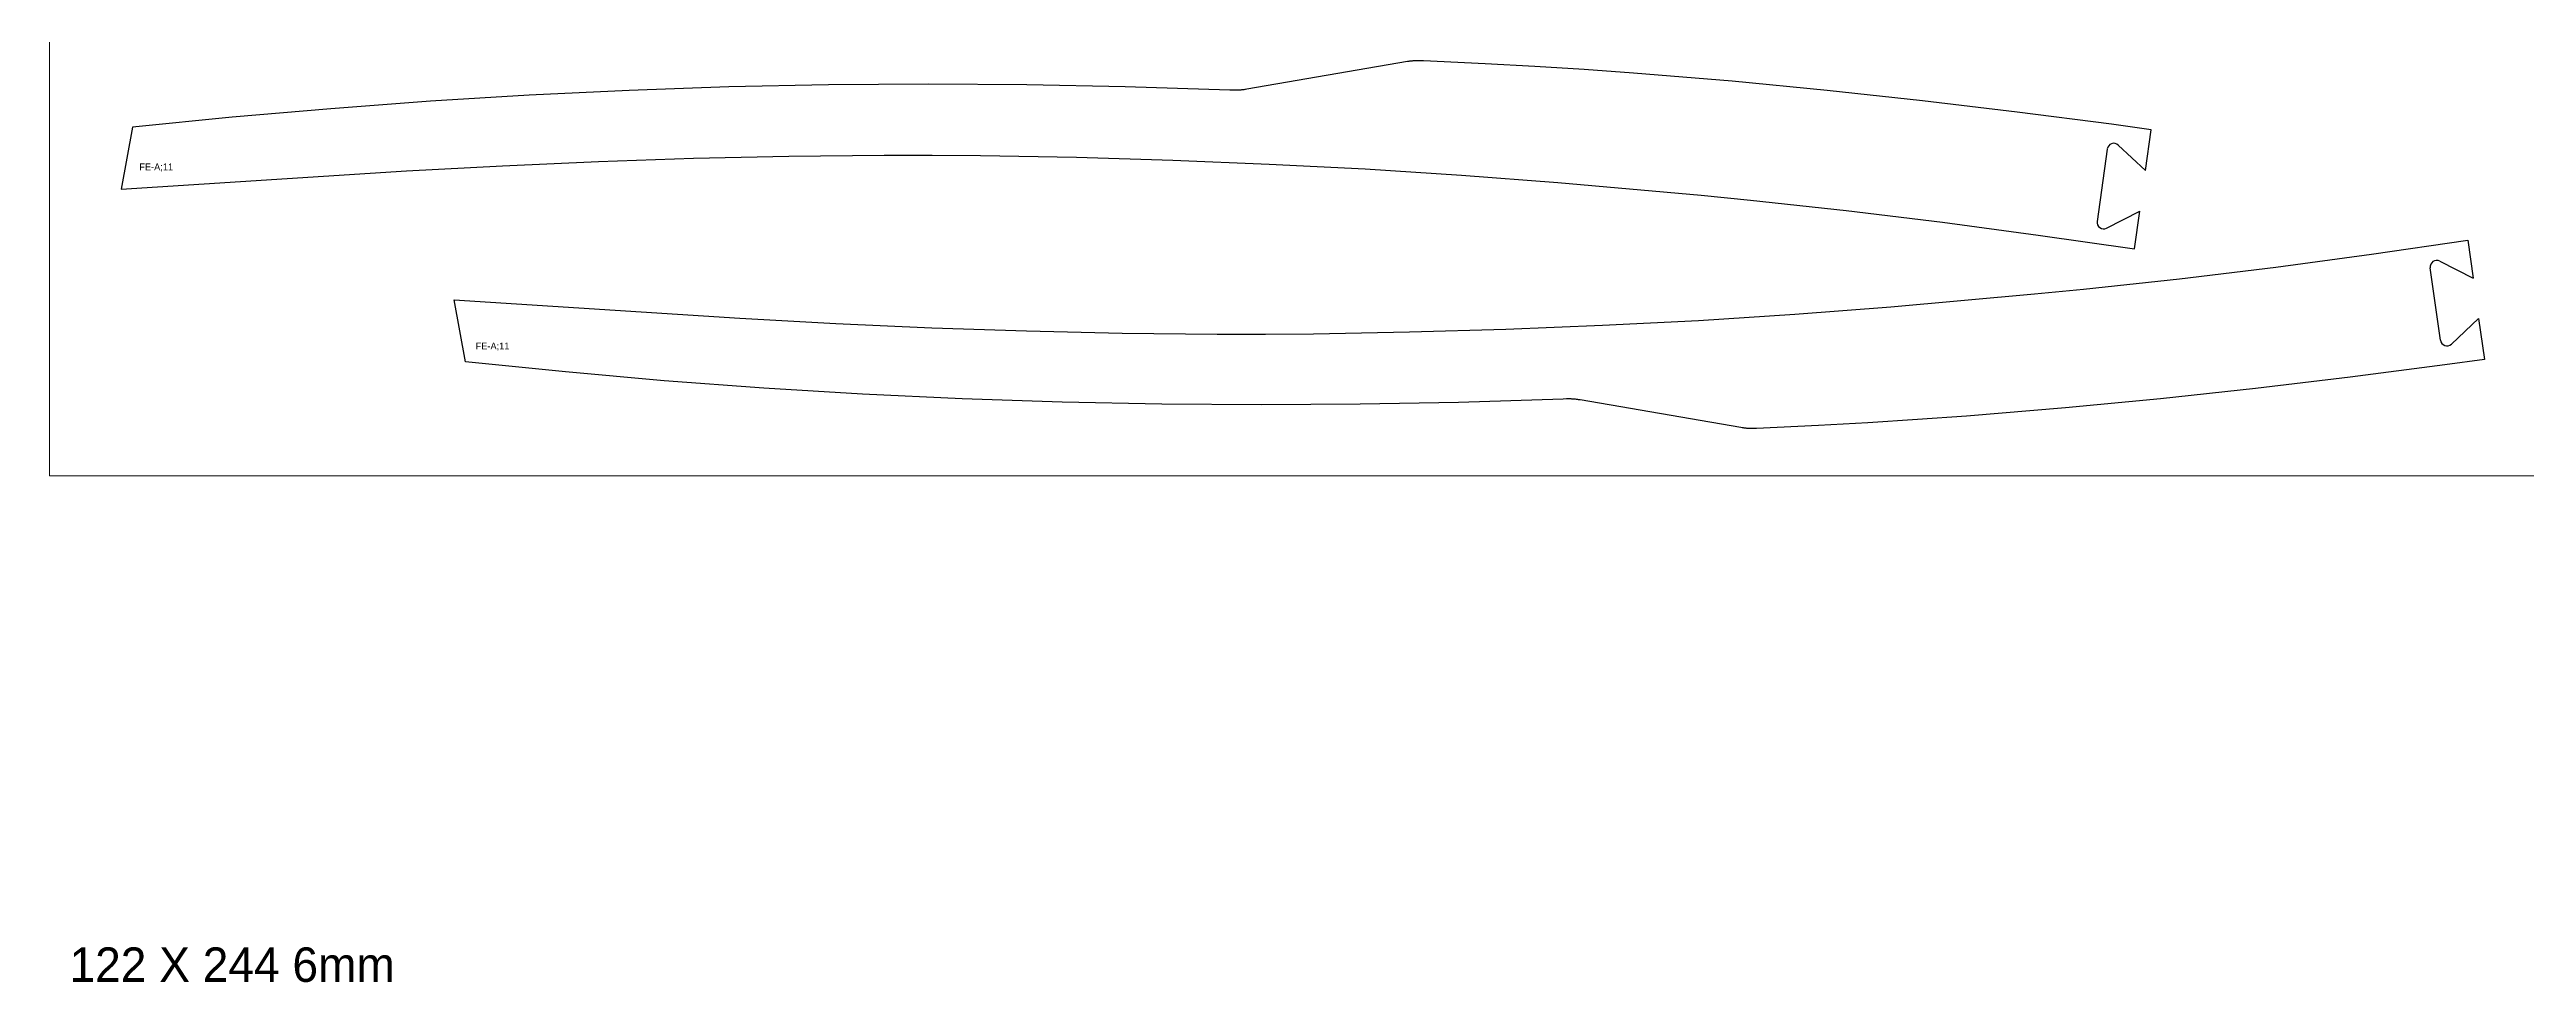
# Model space of a CAD drawing. Header units: millimetres. Extents: x 0 to 7720, y 0 to 5733.
# Drawn here: x 2640 to 4078, y 4192 to 4733 of the extents above; entities that cross this region are included whole.
import ezdxf

# ---------------------------------------------------------------- set-up
doc = ezdxf.new("R2010")
doc.units = ezdxf.units.MM
doc.layers.add('CORTE_6MM', color=1, linetype='Continuous')
doc.layers.add('plate', color=3, linetype='Continuous')

msp = doc.modelspace()

# ---------------------------------------------------------------- linework, layer by layer
at = {"layer": 'CORTE_6MM'}
for p, q in [((3856.5, 4663.2, 349.2), (3859.9, 4686.9, 349.2)), ((3834.3, 4675.7, 349.2), (3828.5, 4633.7, 349.2)), ((3840.7, 4678, 349.2), (3856.5, 4663.2, 349.2)), ((3833.9, 4629.8, 349.2), (3853.3, 4639.7, 349.2)), ((3850.2, 4617.7, 349.2), (3853.3, 4639.7, 349.2)), ((4043.6, 4622.8, 349.2), (4046.7, 4600.8, 349.2)), ((4027.7, 4564.8, 349.2), (4021.8, 4606.8, 349.2)), ((4027.3, 4610.7, 349.2), (4046.7, 4600.8, 349.2)), ((4034.1, 4562.5, 349.2), (4049.9, 4577.3, 349.2)), ((4049.9, 4577.3, 349.2), (4053.2, 4553.6, 349.2))]:
    msp.add_line(p, q, dxfattribs=at)
for points in [[(3859.9, 4686.9), (3836.8, 4690.1), (3782, 4697.1), (3727, 4703.7), (3671.8, 4709.6), (3616.6, 4715), (3559.3, 4719.7), (3530.7, 4721.8), (3502.1, 4723.6), (3473.3, 4725.2), (3437.4, 4726.9), (3436.5, 4726.9), (3435.5, 4726.9), (3435.1, 4726.9), (3434.6, 4726.9), (3434.2, 4726.9), (3433.7, 4726.9), (3433.3, 4726.9), (3432.9, 4726.9), (3432.5, 4726.9), (3432.1, 4726.8), (3431.7, 4726.8), (3431.3, 4726.8), (3430.9, 4726.7), (3430.6, 4726.7), (3430.2, 4726.7), (3429.8, 4726.6), (3429.4, 4726.6), (3429, 4726.5), (3428.2, 4726.4), (3335, 4710.4), (3334.1, 4710.2), (3333.7, 4710.2), (3333.2, 4710.1), (3332.8, 4710), (3332.4, 4710), (3331.9, 4710), (3331.5, 4709.9), (3331, 4709.9), (3330.6, 4709.8), (3330.1, 4709.8), (3329.7, 4709.8), (3329.2, 4709.8), (3328.7, 4709.8), (3328.4, 4709.8), (3328, 4709.8), (3327.1, 4709.8), (3325.1, 4709.8), (3264.4, 4711.8), (3207.3, 4712.9), (3150.2, 4713.3), (3092.2, 4712.9), (3034.3, 4711.7), (2976.4, 4709.7), (2918.4, 4706.9), (2861.2, 4703.4), (2803.3, 4699.1), (2746, 4694.1), (2688.1, 4688.3), (2688.1, 4688.3)], [(2688.1, 4688.3), (2681.5, 4652.4), (2847.2, 4663), (2903, 4666), (2958.7, 4668.5), (3013.7, 4670.3), (3069.1, 4671.5), (3124.4, 4672.1), (3152.3, 4672.2), (3180.3, 4671.9), (3236, 4670.9), (3291.9, 4669.2), (3347.9, 4667), (3403.6, 4664.1), (3459.6, 4660.6), (3515.4, 4656.3), (3598.7, 4648.9), (3627.2, 4646.1), (3682.8, 4640.1), (3738.7, 4633.3), (3794.3, 4625.8), (3850.2, 4617.7)], [(2881.5, 4552.2), (2874.9, 4588.1), (3040.6, 4577.5), (3096.4, 4574.5), (3152.1, 4572), (3207.1, 4570.2), (3262.5, 4568.9), (3317.8, 4568.3), (3345.7, 4568.3), (3373.6, 4568.5), (3429.4, 4569.6), (3485.3, 4571.2), (3541.3, 4573.5), (3597, 4576.3), (3653, 4579.9), (3708.8, 4584.1), (3792.1, 4591.6), (3820.6, 4594.4), (3876.2, 4600.3), (3932.1, 4607.2), (3987.7, 4614.7), (4043.6, 4622.8)], [(4053.2, 4553.6), (4030.2, 4550.4), (3975.4, 4543.3), (3920.4, 4536.8), (3865.2, 4530.8), (3810, 4525.5), (3752.7, 4520.7), (3724.1, 4518.7), (3695.4, 4516.8), (3666.7, 4515.2), (3630.7, 4513.6), (3629.8, 4513.6), (3628.9, 4513.5), (3628.5, 4513.5), (3628, 4513.5), (3627.6, 4513.5), (3627.1, 4513.5), (3626.7, 4513.6), (3626.3, 4513.6), (3625.9, 4513.6), (3625.5, 4513.6), (3625.1, 4513.6), (3624.7, 4513.7), (3624.3, 4513.7), (3623.9, 4513.8), (3623.5, 4513.8), (3623.2, 4513.9), (3622.8, 4513.9), (3622.4, 4514), (3621.6, 4514.1), (3528.4, 4530.1), (3527.5, 4530.2), (3527.1, 4530.3), (3526.6, 4530.4), (3526.2, 4530.4), (3525.7, 4530.5), (3525.3, 4530.5), (3524.9, 4530.6), (3524.4, 4530.6), (3524, 4530.6), (3523.5, 4530.6), (3523.1, 4530.7), (3522.6, 4530.7), (3522.1, 4530.7), (3521.7, 4530.7), (3521.4, 4530.7), (3520.5, 4530.7), (3518.5, 4530.6), (3457.8, 4528.7), (3400.7, 4527.6), (3343.5, 4527.2), (3285.6, 4527.6), (3227.7, 4528.8), (3169.8, 4530.8), (3111.8, 4533.5), (3054.6, 4537), (2996.7, 4541.3), (2939.4, 4546.4), (2881.5, 4552.2), (2881.5, 4552.2)]]:
    msp.add_lwpolyline(points, dxfattribs=at)
for centre, start, end in [((3838.1, 4675.2, 349.2), 47.0587, 172.0507), ((3832.2, 4633.2, 349.2), 172.0507, 297.0428), ((4025.6, 4607.3, 349.2), 62.9572, 187.9493), ((4031.5, 4565.3, 349.2), 187.9493, 312.9413)]:
    msp.add_arc(centre, 3.8, start, end, dxfattribs=at)
at = {"layer": 'plate', "lineweight": 0}
msp.add_lwpolyline([(2640, 5706), (5080, 5706), (5080, 4486), (2640, 4486)], close=True, dxfattribs=at)

# ---------------------------------------------------------------- texts
at = {"lineweight": 0, "attachment_point": 1}
for s, insert, char_height, width in [('FE-A;11', (2692.1, 4667.3), 4, 9480.493), ('FE-A;11', (2887.3, 4563.4), 4, 9480.493), ('122 X 244 6mm', (2651.6, 4212.5), 20, 47402.464)]:
    msp.add_mtext(s, dxfattribs=dict(at, insert=insert, char_height=char_height, width=width))

doc.saveas('drawing.dxf')
